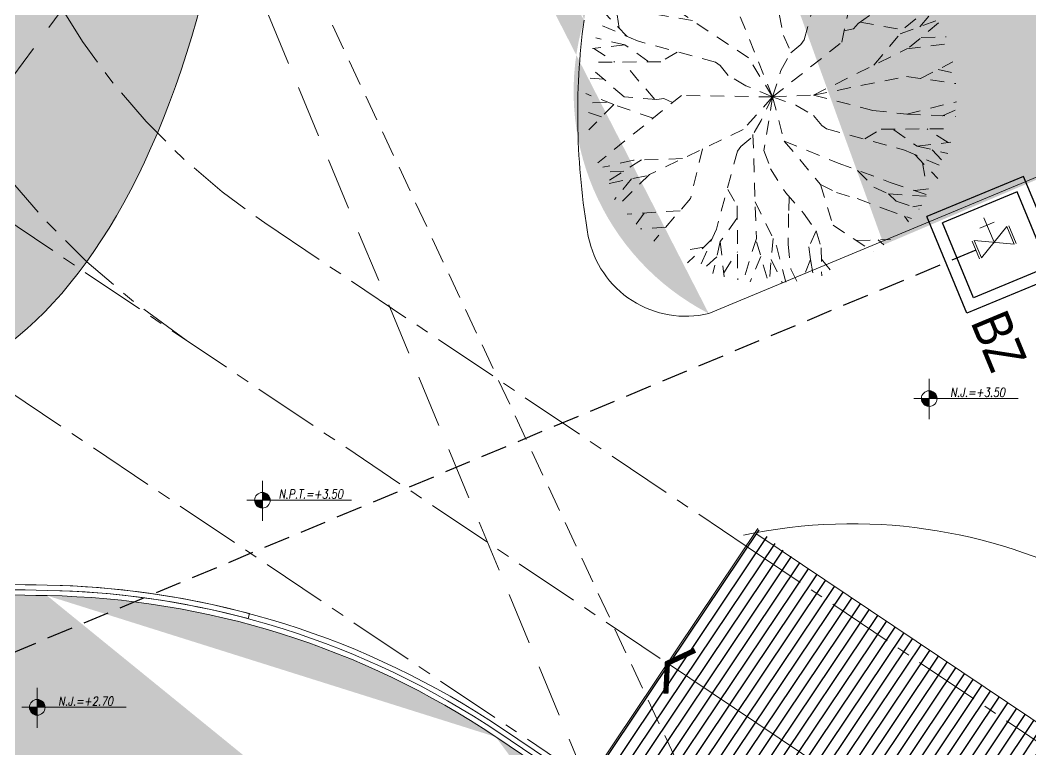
# Model space of a CAD drawing. Header units: inches. Extents: x 0 to 766, y -245 to 236.
# Drawn here: x 236.94 to 246.61, y 108.73 to 115.71 of the extents above; entities that cross this region are included whole.
import ezdxf
from ezdxf.enums import TextEntityAlignment as Align

# ---------------------------------------------------------------- set-up
doc = ezdxf.new("R2010")
doc.units = ezdxf.units.IN
doc.header["$MEASUREMENT"] = 0
for name, pattern in [('CENTER', [2, 1.25, -0.25, 0.25, -0.25]), ('DASHED2', [0.375, 0.25, -0.125]), ('HIDDEN', [0.375, 0.25, -0.125]), ('HIDDEN2', [0.1875, 0.125, -0.0625])]:
    doc.linetypes.add(name, pattern=pattern)
for name, color, linetype, lineweight in [('000 SOS 911 - ACCESORIOS ACI', 3, 'Continuous', 20), ('000 SOS 911 IE-Alarmas Contra Incendio', 100, 'CONTRA_FUEGO', 25), ('000 SOS 911 Membrete', 255, 'Continuous', 18), ('000 SOS 911 TUB. ENTERRADA  ACI', 5, 'DASHED2', 25), ('A-BARANDAS', 251, 'Continuous', 9), ('A-JARDIN', 251, 'Continuous', 9), ('A-MURO BAJO', 251, 'Continuous', 9), ('A-PROYECCIONES', 251, 'HIDDEN', 9), ('A-TEXTO-INDICACIONES', 251, 'Continuous', 9), ('DLP_MURO BAJO', 251, 'Continuous', 9)]:
    doc.layers.add(name, color=color, linetype=linetype, lineweight=lineweight)
doc.styles.add('MtXpl_Arial_Narrow', font='ARIALN.TTF')
doc.styles.add('R80', font='romans.shx', dxfattribs={"width": 0.8, "oblique": 15, "height": 0.1})
doc.styles.add('R80-200', font='romans.shx', dxfattribs={"width": 0.8, "oblique": 10, "height": 0.2})
doc.styles.get("Standard").update_dxf_attribs({"font": 'arial.ttf'})
doc.linetypes.add('CONTRA_FUEGO', pattern='A,0.9,-0.15,["ACI",Standard,S=0.08,R=0,X=-0.08,Y=-0.03],-0.2', length=1.25)
pattern_1 = [(252.5, (224.7641944979498, 71.68061551552734), (0.1469112948203549, -0.1958632256862088), [0, -0.19304, 0, -0.2159, 0, -0.206375]), (222.5, (224.7641944979498, 71.68061551552734), (0.02146303516649123, -0.4225123546636738), [0, -0.10414, 0, -0.17399, 0, -0.06667500000000001]), (182.5, (224.8921542387927, 71.77021389089992), (-0.3235593409169935, -0.227435928835707), [0, -0.0635, 0, -0.2286, 0, -0.29845]), (172.5, (224.8921542387927, 71.77021389089992), (-0.2488009110903542, -0.3102854999200086), [0, -0.03175, 0, -0.14986, 0, -0.17145])]

# ---------------------------------------------------------------- blocks, each defined once
blk = doc.blocks.new('01')
at = {"layer": '000 SOS 911 IE-Alarmas Contra Incendio', "color": 6, "linetype": 'Continuous'}
for p, q in [((763.4152067163672, -217.1090196650386), (762.9739800938313, -217.1090196650386)), ((762.9739800938313, -217.1090196650386), (762.9739800938318, -217.5502462875738)), ((763.4152067163672, -217.1090196650388), (763.4152067163672, -217.5502462875738)), ((763.365206716367, -217.1590196650386), (763.0239800938315, -217.1590196650386)), ((763.0239800938315, -217.1590196650386), (763.0239800938315, -217.500246287574)), ((763.365206716367, -217.1590196650386), (763.365206716367, -217.500246287574)), ((763.365206716367, -217.500246287574), (763.0239800938315, -217.500246287574)), ((763.4152067163672, -217.550246287574), (762.9739800938313, -217.550246287574))]:
    blk.add_line(p, q, dxfattribs=at)
at = {"layer": '000 SOS 911 IE-Alarmas Contra Incendio', "color": 6, "linetype": 'Continuous', "style": 'MtXpl_Arial_Narrow'}
blk.add_text('BZ', height=0.1634420128582015, dxfattribs=at).set_placement((763.4546889962231, -217.5521179622607))
blk = doc.blocks.new('12')
at = {"layer": '000 SOS 911 - ACCESORIOS ACI'}
for p, q in [((1614.761206999643, 3414.379810158705), (1614.760792555772, 3414.632431052367)), ((1614.570802465033, 3414.289166239465), (1614.571297248606, 3414.471372604187)), ((1614.592328600041, 3414.288247713218), (1614.591833816463, 3414.47045407794)), ((1614.591833816463, 3414.47045407794), (1614.930580182823, 3414.289166239465)), ((1614.930085399249, 3414.471372604187), (1614.592328600041, 3414.288247713218)), ((1614.930580182823, 3414.289166239465), (1614.930085399249, 3414.471372604187)), ((1614.950580182823, 3414.289166239465), (1614.950085399249, 3414.471372604187))]:
    blk.add_line(p, q, dxfattribs=at)
blk.add_lwpolyline([(1614.685894721516, 3414.55748239672), (1614.835894721516, 3414.55748239672)], dxfattribs=at)
blk = doc.blocks.new('base general')
at = {"layer": 'A-PROYECCIONES', "color": 251}
blk.add_line((2.45636079198448, 71.1574504263699, 1.244826271779357e-06), (21.76303580476088, 29.87713120225817, 1.408050102675088e-06), dxfattribs=at)
at = {"layer": 'DLP_MURO BAJO', "color": 251}
blk.add_line((18.76419143576641, 41.2257694574073, 1.244826271779357e-06), (24.57738136465196, 43.64587345533073, 2.953026254337112e-06), dxfattribs=at)
blk.add_arc((18.54327698421548, 42.14869132172316, 8.470275875184874e-07), 0.9489924923414362, 191.2495616923738, 283.461277362575, dxfattribs=at)
at = {"layer": 'DLP_MURO BAJO', "color": 251, "extrusion": (-1.377931136781361e-07, 6.242548566092228e-08, 0.9999999999999887)}
blk.add_arc((20.13618608363342, 34.2142857378348, 2.196278901240291e-06), 5, 22.60266140868173, 102.0117338507259, dxfattribs=at)
blk = doc.blocks.new('SIM NIVEL PLANTA')
at = {"linetype": 'Continuous'}
h = blk.add_hatch(dxfattribs=at)
h.set_pattern_fill('_USER', color=256, scale=0.0999963382923852, angle=45, style=0, pattern_type=0)
h.set_pattern_definition([(45, (35396.10580914898, 26516.48920438578), (-0.0707080889003696, 0.0707080889003696), [])])
h.paths.add_polyline_path([(-17.03192196782002, 1e-16), (-15.53208676343602, 1e-16, 0.4092090227661144), (-17.03192196782002, 1.474380134766136)])
h.paths.add_polyline_path([(-18.53175717220401, -1e-16, 0.4192358746569979), (-17.03192196782002, -1.525729753993459), (-17.03192196782002, 0)])
for p, q in [((-17.03192196782002, -3.974827738415029), (-17.03192196782002, 3.71603278895526)), ((0, 0), (-20, 0))]:
    blk.add_line(p, q)
blk.add_circle((-17.03192196782002, -0.0256748096136619), 1.500054944379798, dxfattribs=at)
at = {"style": 'R80'}
blk.add_attdef('N.P.T.+0.00', text='', height=2.029999999999998, dxfattribs=at).set_placement((-7.766043381718013, 2.014999999999999), align=Align.MIDDLE_CENTER)
blk = doc.blocks.new('pl_01')
at = {"layer": 'A-PROYECCIONES', "color": 8, "linetype": 'HIDDEN2', "ltscale": 0.3}
for p, q in [((-0.00933064142401463, 0.4339573252559603), (-0.07629614342999957, 0.5042073202916981)), ((-0.04222507114798191, 0.4684646112120845), (-0.02752374222001208, 0.5091026070779208)), ((-0.00933064142401463, 0.4339573252559603), (0.02254389391805489, 0.5092046996398949)), ((-0.00299265267597093, 0.4541108094897481), (-0.003720706704029908, 0.5097698180641146)), ((0.06034804775998737, 0.4593845606218565), (0.06560942403604031, 0.5053086824761976)), ((0.1041756627600421, 0.3033427826519528), (0.1078314014699799, 0.4978249883099579)), ((-0.1914431472719684, 0.4110081548039943), (-0.1926826953480258, 0.4722286299120242)), ((0.01086306109198176, 0.2486758250340699), (-0.1667542783139879, 0.4819985787239602)), ((0.01089812318400618, 0.4055704368297484), (0.08056959370202321, 0.4813922107800863)), ((0.1454540574241037, 0.4846818599996823), (0.1065310103520005, 0.4286619181261813)), ((0.1527459413220527, 0.3996604118517553), (0.1451653107840229, 0.4880540082599509)), ((0.1527459413220527, 0.3996604118517553), (0.1735934487300028, 0.478512994284074)), ((-0.2059609158359876, 0.3501970811817046), (-0.2261308998779441, 0.4634744505299295)), ((-0.1622395183500203, 0.3623223775857696), (-0.2206993693320101, 0.4597815872518822)), ((-0.1623333610079385, 0.3843826208817518), (-0.1797664393980085, 0.4684646112118571)), ((0.1623859541460888, 0.3650077213380882), (0.2086916340600169, 0.4640457563821201)), ((0.1753548032340291, 0.3927459610622464), (0.2379138252659914, 0.4495383001983555)), ((-0.2028342022199467, 0.3418079600521651), (-0.2842287863219894, 0.4286021063219323)), ((-0.2132600183999784, 0.3911887916819978), (-0.2686416239519644, 0.4389949228859678)), ((-0.04949736152400419, 0.3279666836160686), (-0.00933064142401463, 0.4339573252559603)), ((0.1983359420639204, 0.4136089370397258), (0.2568401362800046, 0.4215659694477836)), ((0.2404073587500193, 0.3446211773159575), (0.2735482543560011, 0.4238377867616236)), ((0.2740587171659854, 0.3652098439858946), (0.2858973294059979, 0.4202067977637398)), ((-0.3036160607219927, 0.2608269023883167), (-0.3094755550380341, 0.4051527854398955)), ((0.00126945397801137, 0.3162353201280439), (0.01089812318400618, 0.4055704368297484)), ((0.001891290491983, 0.3220050967379393), (0.094769740961965, 0.3975546238561947)), ((0.1063680747479907, 0.3376706331955575), (0.1527459413220527, 0.3996604118517553)), ((0.2361101900040126, 0.3229827103618845), (0.3085649718840386, 0.4036059284399016)), ((0.2767182799678949, 0.3027467270878788), (0.3139676277660328, 0.3993551654039038)), ((-0.3475560806639919, 0.3008327493596425), (-0.3505600769578905, 0.3699556012620633)), ((-0.3075811708320089, 0.3584975158437373), (-0.3375118225439451, 0.3819746801518704)), ((-0.1617661801079748, 0.2505444282899134), (-0.1623333610079385, 0.3843826208817518)), ((0.09918550207800081, 0.1538060539862727), (0.1623859541460888, 0.3650077213380882)), ((0.2916970119179041, 0.3415955250236493), (0.3452141391659893, 0.372259386954056)), ((-0.2714558724539984, 0.2315469618536099), (-0.3843991206900341, 0.3343768590241325)), ((-0.08625790250999898, 0.08274653711964675), (-0.2028342022199467, 0.3418079600521651)), ((0.2143397245861252, 0.2133445799161109), (0.2404073587500193, 0.3446211773159575)), ((0.2720508967800583, 0.2951073159838415), (0.3594844106099799, 0.3582830183402166)), ((0.003491771868027627, 0.2967201722162827), (0.00126945397801137, 0.3162353201280439)), ((0.3020753911499696, 0.09841413605386151), (0.3929377713300255, 0.3206139566759703)), ((-0.008186998481960472, 0.2736998463419695), (0.003491771868027627, 0.2967201722162827)), ((0.1040921324819806, 0.3027611644199624), (0.1041756627600421, 0.3033427826519528)), ((0.1288428757200109, 0.2576094398282294), (0.1040921324819806, 0.3027611644199624)), ((0.1082315218139911, 0.06301689170391), (0.2720508967800583, 0.2951073159838415)), ((0.3576281822099645, 0.2342653052219248), (0.4106276279820236, 0.2972161976938423)), ((0.3848291469359992, 0.2316841165079495), (0.4238429429519783, 0.2776938311158119)), ((-0.404823820518061, 0.1987834993558408), (-0.4127808529260051, 0.2572866623336267)), ((-2.273736754432321e-13, -4.547473508864641e-13), (0.01086306109198176, 0.2486758250340699)), ((0.3848291469359992, 0.2316841165079495), (0.4363518598919995, 0.2571990071039636)), ((-0.3839608445399563, 0.1758023605261769), (-0.446351774777952, 0.2445281857981172)), ((-0.1368298140299657, 0.195129823121988), (-0.2714558724539984, 0.2315469618536099)), ((0.3469569313859893, 0.2081687963939203), (0.3848291469359992, 0.2316841165079495)), ((0.3852509232780221, 0.2321811732238075), (0.4490453684339855, 0.2338528100219719)), ((-0.4321712210399937, 0.1641112153199629), (-0.4662391996079691, 0.2033982894056408)), ((-0.3562236360539828, 0.1628335114380661), (-0.4622668708320248, 0.2124144032397908)), ((0.3794223661019487, 0.1313044408259429), (0.4317391323180573, 0.2199940025398064)), ((0.4165541527680148, 0.1942522395836477), (0.4592102813999759, 0.2127299620681242)), ((-0.3908752953300336, 0.1531934986137458), (-0.477064104893941, 0.1759797334618725)), ((0.4124611691459563, 0.1201928513760322), (0.4753378124819392, 0.1726581158638965)), ((-0.3908752953300336, 0.1531934986137458), (-0.4871671435799385, 0.1449353447098929)), ((-0.4758977747159747, 0.1459016147157399), (-0.419877832842019, 0.1069785676438642)), ((-0.3288855166740063, 0.1068146008019539), (-0.3908752953300336, 0.1531934986137458)), ((-0.1450219687019967, 0.09963202813196403), (-0.3562236360539828, 0.1628335114380661)), ((0.06177631239006587, 0.119621545524069), (0.08985382941602893, 0.1412981682840382)), ((0.08985382941602893, 0.1412981682840382), (0.09918550207800081, 0.1538060539862727)), ((0.4299055911540108, 0.1321108689419361), (0.4834691241119913, 0.1476072823677441)), ((-0.2488243233059393, 0.1292904330121019), (-0.2939770791360843, 0.1045386585360575)), ((0.03271190059803075, 0.071955662687742), (0.06177631239006587, 0.119621545524069)), ((0.2967356407859825, 0.096143349977865), (0.3794223661019487, 0.1313044408259429)), ((0.3227063385780298, 0.0509720318636937), (0.4124611691459563, 0.1201928513760322)), ((0.4124611691459563, 0.1201928513760322), (0.4990480365780172, 0.07656014035796943)), ((0.4550347987380405, 0.09873897602369652), (0.4896864580140914, 0.1246364559181075)), ((-0.3847291168499396, 0.05461333324205953), (-0.4992841900800613, 0.0931094477816714)), ((-0.294558697367961, 0.1046232200517352), (-0.4963018497840039, 0.1084150821779986)), ((-0.2939770791360843, 0.1045386585360575), (-0.294558697367961, 0.1046232200517352)), ((-0.1325130517619755, 0.09030138670800625), (-0.1450219687019967, 0.09963202813196403)), ((-0.1108364290020063, 0.06222283844363119), (-0.1325130517619755, 0.09030138670800625)), ((-2.273736754432321e-13, -4.547473508864641e-13), (0.2293019567280226, 0.08570000275176426)), ((0.2293019567280226, 0.08570000275176426), (0.5038618555619792, -0.01638121562996275)), ((0.2587809261960956, 0.07474000528782199), (0.2774164280940568, 0.09260104744794262)), ((0.2774164280940568, 0.09260104744794262), (0.2967356407859825, 0.096143349977865)), ((-0.433970731349973, 0.04354814950170294), (-0.5022129059999543, 0.07481116070994176)), ((-0.2846536563779978, 0.05523929470814437), (-0.4065934249260295, 7.012418404883647e-05)), ((-0.1006529537519896, 0.05639015631595612), (-0.3847291168499396, 0.05461333324205953)), ((-0.06317157740403445, 0.03315945788995123), (-0.1108364290020063, 0.06222283844363119)), ((-2.273736754432321e-13, -4.547473508864641e-13), (-0.08625790250999898, 0.08274653711964675)), ((-2.273736754432321e-13, -4.547473508864641e-13), (0.03271190059803075, 0.071955662687742)), ((-2.273736754432321e-13, -4.547473508864641e-13), (0.1082315218139911, 0.06301689170391)), ((-0.3936586066920427, 0.05396571577807663), (-0.5067647905319745, 0.02473630590566245)), ((-0.1457252730180016, 0.02767327173000922), (-0.1959073765740413, 0.01057843940361636)), ((-2.273736754432321e-13, -4.547473508864641e-13), (-0.1457252730180016, 0.02767327173000922)), ((-2.273736754432321e-13, -4.547473508864641e-13), (-0.06317157740403445, 0.03315945788995123)), ((-0.4429167209999605, 0.01546341380981175), (-0.5069256636599562, -0.01227070096206262)), ((-0.3864945963059654, 0.009163580867834753), (-0.5068483208100361, 0.02260164324616198)), ((-0.4065934249260295, 7.012418404883647e-05), (-0.5064781063679789, -0.02275632894634327)), ((-0.1959073765740413, 0.01057843940361636), (-0.2625861944160306, -0.0288767264762555)), ((0.3958757683919885, 0.02376694218605735), (0.4998297149820132, -0.06286014352804159)), ((-2.273736754432321e-13, -4.547473508864641e-13), (-0.1211869648080324, -0.02853435545989669)), ((-2.273736754432321e-13, -4.547473508864641e-13), (-0.02437434136800221, -0.06272402011200029)), ((-2.273736754432321e-13, -4.547473508864641e-13), (0.07150810539599206, -0.0239267840759112)), ((-2.273736754432321e-13, -4.547473508864641e-13), (0.002329566641947167, -0.111590263979906)), ((-2.273736754432321e-13, -4.547473508864641e-13), (0.1443908510460119, -0.1925424469802692)), ((0.07150810539599206, -0.0239267840759112), (0.119173988231978, -0.05299119586834422)), ((0.2912154237720301, -0.01241198056823123), (0.166597530137949, -0.03440313091800817)), ((0.4986695722320178, -0.07104198581987475), (0.2912154237720301, -0.01241198056823123)), ((0.4837124962800203, -0.008890302798135963), (0.5018705349839934, -0.04520638020585466)), ((-0.4711107679199813, -0.03752984453399222), (-0.5039732292659664, -0.05289322825797171)), ((-0.4029366549779638, -0.03154866413410673), (-0.4711107679199813, -0.03752984453399222)), ((-0.3197322481859146, -0.03526421464835039), (-0.4029366549779638, -0.03154866413410673)), ((-0.2731048220159664, -0.0376360620482501), (-0.3197322481859146, -0.03526421464835039)), ((-0.2625861944160306, -0.0288767264762555), (-0.3193032531780204, -0.07610742687597849)), ((-0.1211869648080324, -0.02853435545989669), (-0.2417159997719978, -0.1241476491061348)), ((-0.1211869648080324, -0.02853435545989669), (-0.185162907851975, -0.1738976639401244)), ((0.166597530137949, -0.03440313091800817), (0.119173988231978, -0.05299119586834422)), ((0.119173988231978, -0.05299119586834422), (0.1408506109920609, -0.08106974413226453)), ((-0.4457103447419968, -0.09188227456183995), (-0.5021304069599637, -0.06730581054603135)), ((-0.3193032531780204, -0.07610742687597849), (-0.3684314314979815, -0.1091926356300519)), ((-0.02437434136800221, -0.06272402011200029), (-0.05343875315998048, -0.1103899029480999)), ((0.1408506109920609, -0.08106974413226453), (0.1533595279320252, -0.09040038555622232)), ((-0.4457103447419968, -0.09188227456183995), (-0.4966823766060315, -0.09850488499796484)), ((-0.4110669353700018, -0.08778413474988156), (-0.4457103447419968, -0.09188227456183995)), ((-0.3684314314979815, -0.1091926356300519), (-0.4145318950500041, -0.121334431842115)), ((-0.3684314314979815, -0.1091926356300519), (-0.4110669353700018, -0.08778413474988156)), ((0.1533595279320252, -0.09040038555622232), (0.3645601640459972, -0.1536008376240261)), ((0.2571618825359678, -0.1200587904359054), (0.3023136071280419, -0.09530701596008839)), ((0.3023136071280419, -0.09530701596008839), (0.3028952253600323, -0.09539157747599347)), ((0.3028952253600323, -0.09539157747599347), (0.4936701304080202, -0.09897719200239408)), ((0.337223075903978, -0.09758295822598484), (0.3992128545600053, -0.1439618560382314)), ((0.4842353339460033, -0.1366699721397708), (0.4282143608339766, -0.09774692506789506)), ((-0.4145318950500041, -0.121334431842115), (-0.491456062422003, -0.1211209655759831)), ((-0.445843374443939, -0.1215582104880468), (-0.4828596624540751, -0.1509288999659475)), ((-0.2417159997719978, -0.1241476491061348), (-0.3543509078460261, -0.155573595918213)), ((-0.2417159997719978, -0.1241476491061348), (-0.2653406311139292, -0.1670564310479676)), ((-0.08151627018605723, -0.1320654944702255), (-0.0908479428480291, -0.1445744114100762)), ((-0.05343875315998048, -0.1103899029480999), (-0.08151627018605723, -0.1320654944702255)), ((0.002329566641947167, -0.111590263979906), (-0.04420814182196864, -0.2724747355978252)), ((0.002329566641947167, -0.111590263979906), (0.1214158996440347, -0.3695059814938304)), ((0.002329566641947167, -0.111590263979906), (0.04610252602799392, -0.3666989516580088)), ((0.3992128545600053, -0.1439618560382314), (0.4843054581299953, -0.1366637847122547)), ((-0.3543509078460261, -0.155573595918213), (-0.4300520269499657, -0.2644166418660916)), ((-0.0908479428480291, -0.1445744114100762), (-0.1540483949160034, -0.3557760787621191)), ((0.3645601640459972, -0.1536008376240261), (0.4617141272639174, -0.19902584028614)), ((0.3992128545600053, -0.1439618560382314), (0.475494560658035, -0.1641287463660319)), ((0.4405087802700223, -0.1548795727439938), (0.4673003435100327, -0.1857754632237629)), ((-0.2653406311139292, -0.1670564310479676), (-0.2831975483219935, -0.2234692746001201)), ((-0.185162907851975, -0.1738976639401244), (-0.241538626836018, -0.3146193701820721)), ((-0.185162907851975, -0.1738976639401244), (-0.185162907851975, -0.1738976639401244)), ((0.1443908510460119, -0.1925424469802692), (0.4291651622700101, -0.2611527735964501)), ((0.392298403769928, -0.1665707179504352), (0.4479584435820243, -0.227881942002341)), ((0.413161379747919, -0.1895518567803265), (0.4211184121560905, -0.2480550197581124)), ((-0.3977835586919696, -0.2180212442460743), (-0.3968337884939501, -0.3112998150600106)), ((0.1749660265080024, -0.1999085800141529), (0.1804532439060154, -0.2251316302563282)), ((0.2412705049559918, -0.215883487872361), (0.2770823069820949, -0.3234230489877064)), ((-0.2831975483219935, -0.2234692746001201), (-0.3130797318480063, -0.2959611810483693)), ((-0.2061836632439622, -0.2263691158561869), (-0.2530173370139437, -0.2694068025482466)), ((0.1976656373640253, -0.2437227889201949), (0.1733861698920123, -0.3609590809503516)), ((0.1804532439060154, -0.2251316302563282), (0.19450386165596, -0.2388563767976848)), ((0.19450386165596, -0.2388563767976848), (0.243469104372025, -0.3141955313642484)), ((-0.2530173370139437, -0.2694068025482466), (-0.2725634220659572, -0.3087475010099752)), ((-0.1205053164899823, -0.2483777972518055), (-0.09575457325195202, -0.2935295218442207)), ((-0.04420814182196864, -0.2724747355978252), (-0.05619628357197826, -0.3649747217223194)), ((-0.3971782219859961, -0.277445302758224), (-0.4109421555720019, -0.2927499059160255)), ((-0.3130797318480063, -0.2959611810483693), (-0.3412933722899538, -0.3704908137840448)), ((-0.09583913476797079, -0.2941111400757563), (-0.09955881023404345, -0.4920820238878605)), ((-0.09575457325195202, -0.2935295218442207), (-0.09583913476797079, -0.2941111400757563)), ((0.07946410656597891, -0.278646695028101), (0.1801180915559826, -0.366859824786161)), ((-0.2929644034200578, -0.3293567924404215), (-0.3164291928719649, -0.3916301615463453)), ((-0.2725634220659572, -0.3087475010099752), (-0.2929644034200578, -0.3293567924404215)), ((-0.2725634220659572, -0.3087475010099752), (-0.2819641876740206, -0.416765556557948)), ((-0.241538626836018, -0.3146193701820721), (-0.2792004698339383, -0.4185939415322082)), ((-0.09803051551796216, -0.3284389906200431), (-0.1444094133300382, -0.3904287692760136)), ((0.243469104372025, -0.3141955313642484), (0.2373518005559845, -0.4169831477761363)), ((0.2770823069820949, -0.3234230489877064), (0.3732782500979397, -0.3355710326279677)), ((0.2770823069820949, -0.3234230489877064), (0.2999520721081126, -0.4020559777259223)), ((0.3243810690900091, -0.3293959794841612), (0.3386688715800119, -0.3702278480936911)), ((-0.334111830857978, -0.351521190774065), (-0.3504373596359756, -0.3619851627599928)), ((-0.1540483949160034, -0.3557760787621191), (-0.2027362346099721, -0.4599084295259672)), ((0.1635275346120011, -0.3523193689859454), (0.2005386664320667, -0.4658597040240693)), ((0.2849001222598986, -0.3430506018419237), (0.3206851120979763, -0.385813979226441)), ((-0.3099127999500411, -0.3743373315239751), (-0.306112687920006, -0.3996263809979155)), ((-0.2655994718519423, -0.3810445034757777), (-0.2607990589619931, -0.4301293697997153)), ((-0.1670172440040005, -0.3835143184860499), (-0.2345128023420102, -0.4447873867322869)), ((-0.05619628357197826, -0.3649747217223194), (-0.06592704534000404, -0.497562022620059)), ((-0.05619628357197826, -0.3649747217223194), (-0.02599338502795945, -0.5010929815321106)), ((0.04610252602799392, -0.3666989516580088), (0.02335754070003304, -0.501078544200027)), ((0.1214158996440347, -0.3695059814938304), (0.1335453210000423, -0.4878745728483409)), ((0.1256986310580146, -0.3773691712437994), (0.1979739775259759, -0.4668940357380507)), ((0.1801180915559826, -0.366859824786161), (0.2321522985600382, -0.435169029906092)), ((-0.1899983828340055, -0.4043772944644388), (-0.248502577049976, -0.4123343268722692)), ((-0.1444094133300382, -0.3904287692760136), (-0.1665026562420167, -0.473998234319879)), ((-0.1444094133300382, -0.3904287692760136), (-0.1364400060660387, -0.4833412506002333)), ((0.03960572662805362, -0.4050836924939176), (0.08300331538202954, -0.4945858697524272)), ((0.1518528892140125, -0.4097655130142357), (0.151629110567967, -0.4779612819540944)), ((0.1811225173679532, -0.4062974596199638), (0.2316387420358978, -0.4520194588260438)), ((0.2391275923919807, -0.3871494324359901), (0.2641990506479033, -0.4262952269161815)), ((-0.1553260987980138, -0.431723663747789), (-0.1927012576319953, -0.4641334116120106)), ((-0.1371175294319187, -0.4754502174243953), (-0.09819345112197198, -0.4194302755504395)), ((-0.06345516785398786, -0.463107329802142), (-0.06337163757609687, -0.4625257115701515)), ((-0.06337163757609687, -0.4625257115701515), (-0.04791750490801405, -0.4995492182458747)), ((0.06318704597390479, -0.4537158453358643), (0.05148249467401911, -0.4989098506862319))]:
    blk.add_line(p, q, dxfattribs=at)

msp = doc.modelspace()

# ---------------------------------------------------------------- hatches: boundary and pattern name
h = msp.add_hatch()
h.set_pattern_fill('_USER', color=251, scale=0.1, angle=-123.8654315214217, pattern_type=0)
h.set_pattern_definition([(236.1345684785783, (247.3873874762451, 108.5132740345644), (0.08303486404664087, -0.05572442330572715), [])])
edge = h.paths.add_edge_path()
edge.add_line((242.2972198833543, 108.3163373368653), (245.7168911353749, 106.0220057294565))
edge.add_line((245.7168911353749, 106.0220057294565), (247.3875389058032, 108.5134996539774))
edge.add_line((247.3875389058032, 108.5134996539774), (244.579974391085, 110.3973269584449))
edge.add_arc((247.5124945035152, 114.7670531199174), 5.262526098373754, 228.09647621241, 236.1344662995961, ccw=False)
edge.add_line((243.9977673580818, 110.8503103368776), (242.2972198833543, 108.3163373368653))
at = {"layer": 'A-JARDIN'}
h = msp.add_hatch(dxfattribs=at)
h.set_pattern_fill('AR-SAND', color=251, scale=0.005, angle=215)
h.set_pattern_definition(pattern_1)
edge = h.paths.add_edge_path()
edge.add_arc((225.6879002641892, 123.3335698759975), 1.002146658241305, 257.4460299640672, 366.6326294050357)
edge.add_spline(control_points=[(231.2466494466591, 136.2993001053902), (230.9591041243641, 136.2250012774812), (230.6797355579276, 136.1215556246089), (229.9129465459212, 135.7455524849566), (229.4670531478425, 135.4095382532897), (228.6980060788867, 134.6328291409509), (228.3721456226142, 134.1920316238748), (227.8113876408554, 133.2359534204798), (227.5760997863492, 132.7197153634252), (226.9675558980909, 131.0385636380734), (226.7113627121091, 129.7640265879082), (226.4641705319757, 127.0286333692121), (226.4758844817645, 125.568590777074), (226.6351630469965, 123.8771913471492), (226.6579394221719, 123.663304786277), (226.6833397042303, 123.4493206702965)], knot_values=[3.178988399227746, 3.178988399227746, 3.178988399227746, 3.178988399227746, 3.27264474534757, 3.27264474534757, 3.451258533299967, 3.451258533299967, 3.629872321252364, 3.629872321252364, 3.808486109204761, 3.808486109204761, 4.176816059395009, 4.176816059395009, 4.545146009585258, 4.545146009585258, 4.598367518391226, 4.598367518391226, 4.598367518391226, 4.598367518391226], degree=3, periodic=0)
edge.add_line((227.515378732782, 144.155646893275), (222.7705222890602, 122.9596663295152))
edge.add_line((222.7705222890602, 122.9596663295152), (225.4700745225657, 122.3553828420909))
edge.add_line((237.0326780342677, 136.0598947313475), (237.248083948298, 137.0308641279908))
edge.add_arc((237.0517782714981, 147.9595150212618), 10.93041381951005, 241.9587497731338, 271.0290636464855, ccw=False)
edge.add_line((231.9133128974011, 138.3122293996485), (232.1964717185131, 138.1244385084929))
edge.add_line((232.1964717185131, 138.1244385084929), (232.3979781340406, 137.861538208169))
edge.add_line((232.3979781340406, 137.861538208169), (232.5063023821515, 137.5519653065922))
edge.add_line((232.5063023821515, 137.5519653065922), (232.5099147009844, 137.2241566135409))
edge.add_line((232.5099147009844, 137.2241566135409), (232.3972853287653, 136.9065489387932))
edge.add_line((232.3972853287653, 136.9065489387932), (232.1568845034583, 136.627579088402))
edge.add_line((232.1568845034583, 136.627579088402), (231.7771824634058, 136.4156838749396))
edge.add_line((231.7771824634058, 136.4156838749396), (231.6699464528303, 136.4118425688567))
edge.add_line((231.6699464528303, 136.4118425688567), (231.3560908607562, 136.325824191873))
edge.add_line((231.3560908607562, 136.325824191873), (230.9961608123506, 136.2265572138922))
edge.add_spline(control_points=[(242.335392128962, 115.711400345047), (242.4972075047501, 116.4642880811217), (242.6101641862135, 117.244457290587), (242.8343337629287, 119.8062117957371), (242.7804862959258, 121.6727872975962), (242.3015829674498, 125.4022095129686), (241.8761861856567, 127.2613408612879), (240.8451584959059, 130.2857026449265), (240.3143472674076, 131.5070206197771), (239.2291498015059, 133.4438550342666), (238.7178828295384, 134.2092209505709), (237.783157242515, 135.3329146244424), (237.4002201774222, 135.7349236841174), (236.982852323674, 136.1042910861643)], knot_values=[0.8406520218730379, 0.8406520218730379, 0.8406520218730379, 0.8406520218730379, 1.040299333781935, 1.040299333781935, 1.478077922924497, 1.478077922924497, 1.915856512067059, 1.915856512067059, 2.242318769656856, 2.242318769656856, 2.484008472098275, 2.484008472098275, 2.63345040619262, 2.63345040619262, 2.63345040619262, 2.63345040619262], degree=3, periodic=0)
edge.add_arc((244.6264686568413, 115.0296093077259), 2.390370405447812, 163.4277606520959, 242.6530385894294)
edge.add_arc((236.9995836453984, 146.8800651161792), 9.867755442743283, 196.0271605298693, 288.2615441978883)
edge.add_line((240.09169562792, 137.5092892163294), (249.3412522330711, 115.3263536431687))
edge.add_line((249.3412522330711, 115.3263536431687), (245.2035464950552, 113.5643105693953))
h = msp.add_hatch(dxfattribs=at)
h.set_pattern_fill('AR-SAND', color=251, scale=0.005, angle=215, style=0)
h.set_pattern_definition(pattern_1)
edge = h.paths.add_edge_path()
edge.add_ellipse((233.8345979103999, 123.2629980017292), major_axis=(1.903492890928215, -11.14023951440234), ratio=0.4471166860788995, start_angle=263.4673947837129, end_angle=411.4738928118009)
edge.add_line((238.9169765186304, 116.9898873106935), (238.8184370591719, 117.0070828991802))
edge.add_spline(control_points=[(238.8184370591719, 117.0070828991803), (238.8375174856576, 117.1163257398503), (238.8555257988576, 117.2269198010536), (238.9283077183884, 117.7082538111927), (238.972280495562, 118.0916877725022), (239.0041717854276, 118.4862749987142)], knot_values=[7.181571644486558, 7.181571644486558, 7.181571644486558, 7.181571644486558, 7.217271496708098, 7.217271496708098, 7.335160309718765, 7.335160309718765, 7.335160309718765, 7.335160309718765], degree=3, periodic=0)
edge.add_line((239.0041717854276, 118.4862749987142), (239.1039737214687, 118.4781856827839))
edge.add_ellipse((233.8345979103999, 123.2629980017292), major_axis=(1.903492890928215, -11.14023951440234), ratio=0.4471166860788995, start_angle=60.27411383579531, end_angle=95.49161994442852)
edge.add_line((238.6105585962205, 125.176297900188), (238.512549429108, 125.1551832734468))
edge.add_spline(control_points=[(238.512549429108, 125.1551832734468), (238.4147870280087, 125.6083667120757), (238.3048639313149, 126.0566481799679), (238.1836936320417, 126.4966032338189)], knot_values=[1.666650803193895, 1.666650803193895, 1.666650803193895, 1.666650803193895, 1.790676155569916, 1.790676155569916, 1.790676155569916, 1.790676155569916], degree=3, periodic=0)
edge.add_line((238.1836936320417, 126.4966032338189), (238.280522970955, 126.5232789006929))
edge.add_ellipse((233.8345979103999, 123.2629980017292), major_axis=(1.903492890928215, -11.14023951440234), ratio=0.4471166860788995, start_angle=102.5974605021038, end_angle=114.3993145761366)
edge.add_line((237.5844053696144, 128.6400309103401), (236.8908591467427, 128.5043747668015))
edge.add_line((236.8908591467427, 128.5043747668015), (236.3469653042796, 128.2906022584858))
edge.add_line((236.3469653042796, 128.2906022584858), (235.9024269895984, 128.0198306926387))
edge.add_line((235.9024269895984, 128.0198306926387), (235.5339814130805, 127.7171883183392))
edge.add_line((235.5339814130805, 127.7171883183392), (235.2193122365519, 127.4077576166813))
edge.add_line((235.2193122365519, 127.4077576166813), (234.9358016220023, 127.1169436869897))
edge.add_line((234.9358016220023, 127.1169436869897), (234.658704607286, 126.8707044690149))
edge.add_line((234.658704607286, 126.8707044690149), (234.376187338646, 126.7081574970084))
edge.add_arc((234.3263172763094, 126.7948349270726), 0.09999999999999999, 281.2002263848765, 299.91407110358455, ccw=False)
edge.add_line((234.3457410990224, 126.6967394882836), (234.047897540932, 126.6377636527097))
edge.add_arc((234.028473718219, 126.7358590914987), 0.1, 265.89476171988656, 281.20022638486046, ccw=False)
edge.add_line((234.0213148546898, 126.6361156672895), (233.6920560804537, 126.6597474871236))
edge.add_line((233.6920560804537, 126.6597474871236), (233.3411716297518, 126.7422984314862))
edge.add_line((233.3411716297518, 126.7422984314862), (232.9848071648919, 126.8550059138195))
edge.add_line((232.9848071648919, 126.8550059138195), (232.6268360796622, 126.972135903393))
edge.add_line((232.6268360796622, 126.972135903393), (232.272671200912, 127.068801643406))
edge.add_line((232.272671200912, 127.068801643406), (231.928838839953, 127.1211705990927))
edge.add_line((231.928838839953, 127.1211705990927), (231.5999211063847, 127.1073999433639))
edge.add_line((231.5999211063847, 127.1073999433639), (231.2798267564742, 127.0136947781639))
edge.add_line((231.2798267564742, 127.0136947781639), (230.9548511102569, 126.8585844590189))
edge.add_line((230.9548511102569, 126.8585844590189), (230.6169323033941, 126.6731604137633))
edge.add_line((230.6169323033941, 126.6731604137633), (230.2581437883861, 126.4917571371017))
edge.add_line((230.2581437883861, 126.4917571371017), (229.8691278435158, 126.3505625551587))
edge.add_line((229.8691278435158, 126.3505625551587), (229.4544992629893, 126.28989448652))
edge.add_arc((229.4400215141926, 126.3888409103552), 0.1, 263.38602868295936, 278.3243942257647, ccw=False)
edge.add_line((229.428503576539, 126.289506439439), (228.9843190451041, 126.3410101087348))
edge.add_arc((228.9958369827577, 126.440344579651), 0.1, 248.26412874775622, 263.38602868294316, ccw=False)
edge.add_line((228.9588041439421, 126.3474544894947), (228.5024560459735, 126.5293884883467))
edge.add_ellipse((233.8345979103999, 123.2629980017292), major_axis=(1.903492890928215, -11.14023951440234), ratio=0.4471166860788995, start_angle=248.6322747429685, end_angle=255.756195188041)
edge.add_line((228.5383872748539, 125.1791181185704), (228.6382450769254, 125.1847162759723))
edge.add_spline(control_points=[(228.6382450769254, 125.1847162759723), (228.6433885250246, 125.0931562642427), (228.6490877446142, 125.001391538498), (228.6826792307786, 124.5076804478513), (228.7206329516141, 124.1025955538126), (228.7688427616324, 123.6966473991843)], knot_values=[4.463788780144643, 4.463788780144643, 4.463788780144643, 4.463788780144643, 4.488851652172236, 4.488851652172236, 4.598372441142901, 4.598372441142901, 4.598372441142901, 4.598372441142901], degree=3, periodic=0)
edge.add_line((228.7688427616324, 123.6966473991843), (228.6693933858521, 123.6848499365958))
h.paths.add_polyline_path([(230.4026766664762, 124.6498487862619, -1), (233.1026766664762, 124.6498487862619, -1)], flags=16)
edge = h.paths.add_edge_path(flags=0)
edge.add_arc((231.7526766664762, 124.6498487862619), 0.9, 0, 360)
h = msp.add_hatch(dxfattribs=at)
h.set_pattern_fill('AR-SAND', color=251, scale=0.005, angle=215, style=0)
h.set_pattern_definition(pattern_1)
edge = h.paths.add_edge_path()
edge.add_arc((219.6963608711324, 79.3034455348598), 2.7857783161922, 116.4294689351565, 171.8357901755376)
edge.add_line((216.8878590081533, 78.98857011281422), (216.9388160718611, 79.6990556848096))
edge.add_line((216.8878590081824, 78.98857011374554), (221.0001627046097, 78.09091278080365))
edge.add_line((234.407414844982, 108.3959429562884), (228.4929484198458, 95.02679254495075))
edge.add_line((228.4929484198458, 95.02679254495075), (221.0001735148492, 78.09091042083224))
edge.add_arc((213.9090694641875, 90.61149299711457), 9.917467425771902, 297.3375804315323, 330.9917128100339)
edge.add_arc((226.5469235219882, 102.7724028174626), 4.229226115691628, 251.8725659171058, 278.5869914388251)
edge.add_arc((227.3761320488068, 93.672252697018), 2.670843307755028, 75.85171758773151, 173.19231756884, ccw=False)
edge.add_line((228.0289722179243, 96.26207965806594), (228.8737878502527, 95.88761188377163))
edge.add_line((228.8737878502527, 95.88761188377163), (230.1595399276941, 98.79377291266343))
edge.add_line((230.1595399276941, 98.79377291266343), (229.6568091257598, 99.01402314667126))
edge.add_line((229.6568091257598, 99.01402314667126), (227.1783928922616, 98.59058503162584))
edge.add_arc((202.4146470572398, 96.84064347304871), 22.99100468511089, 331.3136155140102, 332.2974948543321)
edge.add_line((222.7702687594231, 86.15256780207625), (222.3275821089576, 86.38500818059316))
edge.add_arc((210.508226476197, 94.28975247879049), 14.21907697403569, 326.2255308005629, 358.7874096119161)
edge.add_spline(control_points=[(225.2310779922357, 98.75308644872626), (225.4733695756242, 98.80647158164999), (225.7085085275705, 98.8790808227705), (226.5714554933313, 99.21248632863632), (227.1482812181878, 99.5744661466079), (228.2111456425866, 100.4497752711969), (228.6976044385176, 100.9657592448266), (229.5787748450477, 102.1108435486304), (229.9728212790453, 102.7402913561883), (230.8536143288313, 104.4681570651802), (231.2518719515012, 105.6186669888767), (231.5999334682076, 107.5092360676127), (231.6578600540763, 108.2545815297263), (231.6167146657192, 108.9781774832728)], knot_values=[0.3740482645886585, 0.3740482645886585, 0.3740482645886585, 0.3740482645886585, 0.4906448235938291, 0.4906448235938291, 0.8165459120580114, 0.8165459120580114, 1.142447000522194, 1.142447000522194, 1.468348088986376, 1.468348088986376, 1.991137109891608, 1.991137109891608, 2.334582371093413, 2.334582371093413, 2.334582371093413, 2.334582371093413], degree=3, periodic=0)
edge.add_arc((232.1159082857723, 109.0065628216462), 0.4999999979071644, 136.5657653362087, 183.2544699340975)
edge.add_spline(control_points=[(231.7528262861254, 109.3503235812159), (232.3298525965022, 109.8473481033789), (232.7769118608214, 110.0770671023848), (233.4744657043141, 110.2523933938565), (234.0485849328636, 110.2647862118529), (234.863837866835, 110.2506729607331), (235.9059968797612, 110.2322425135272), (237.1982137994148, 110.2087834385084)], knot_values=[6.015160029701731, 6.015160029701731, 6.015160029701731, 6.015160029701731, 6.054882591792072, 6.054882591792072, 6.235584469491094, 6.235584469491094, 6.279718761648507, 6.279718761648507, 6.279718761648507, 6.279718761648507], degree=3, periodic=0)
edge.add_line((245.4273668746994, 103.5207429296198), (234.407414844982, 108.3959429562884))
edge.add_line((248.3742852063099, 102.363942817864), (248.281965970202, 102.3255089969235))
edge.add_arc((242.663362787391, 99.67410733186176), 6.212779773610728, -63.39457999249862, 25.262481377147594, ccw=False)
edge.add_arc((249.5813234682666, 85.84517616041472), 9.249999984826383, 116.5573009251809, 156.134074475226)
edge.add_line((241.1222471739695, 89.58770578176251), (238.081067059213, 82.71391604383012))
edge.add_line((238.081067059213, 82.71391604383012), (237.7381078613637, 82.86564833026847))
edge.add_line((237.7381078613637, 82.86564833026847), (242.3909303276689, 93.38236104146114))
edge.add_line((242.3909303276689, 93.38236104146114), (242.8252795721294, 93.19019589674195))
edge.add_line((242.8252795721294, 93.19019589674195), (246.5277409901557, 101.5571087394702))
edge.add_line((246.5277409901557, 101.5571087394702), (244.8811718978925, 102.2861697031977))
edge.add_line((244.8811718978925, 102.2861697031977), (245.4274181179592, 103.5207202593656))
edge.add_arc((237.0518949160125, 102.2501378665539), 7.959990487141622, 56.10332446192847, 88.94674162212493)
edge.add_line((241.4911573199736, 108.857285349709), (245.8482007610967, 105.9307960300567))
edge.add_arc((241.7747690912458, 100.3680202477472), 6.894731322364667, 16.827137296234184, 53.78594943242729, ccw=False)

# ---------------------------------------------------------------- linework, layer by layer
at = {"layer": '000 SOS 911 TUB. ENTERRADA  ACI'}
for points, elevation in [([(246.0847510040795, 113.5121490450323), (232.3595045690868, 107.7750823840477)], -8.393018081118117e-08), ([(246.0847510040801, 113.5121490450718), (232.3595045692083, 107.7750823837571)], -8.3930180805325e-08), ([(246.2643303660039, 113.5872120885197), (246.2561137961977, 113.5837776140487)], -8.393018081118117e-08), ([(246.2643303660041, 113.5872120883458), (246.2561137961927, 113.5837776137658)], -8.3930180805325e-08)]:
    msp.add_lwpolyline(points, dxfattribs=dict(at, elevation=elevation))
at = {"layer": 'A-BARANDAS', "color": 251}
for p, q in [((239.1216433830216, 109.9880683320435, -2.710756627989497e-06), (239.1345634437405, 110.0363702160167, -2.710756627989497e-06)), ((241.5190196057031, 108.8988027321967, -2.710756627989497e-06), (242.3250821691711, 108.3578547193529, -2.710756627989497e-06)), ((241.5468818914326, 108.9403201146843, -2.710756627989497e-06), (242.3529444549006, 108.3993721018406, -2.710756627989497e-06))]:
    msp.add_line(p, q, dxfattribs=at)
for centre, radius, start, end in [((191.3830792603205, -2377.864798195581, -2.705345061893509e-05), 2488.545363503491, 88.94508054947185, 89.02289589464014), ((191.3830792603205, -2377.864798195581, -2.705345061893509e-05), 2488.595363503492, 88.94508054947185, 89.02289589464014), ((237.051649768395, 102.2493591719168, -2.710756627989497e-06), 8.010773559879421, 56.10498553371078, 88.94508054947185), ((237.051649768395, 102.2493591719168, -2.710756627989497e-06), 8.010773559879421, 75.02478302187077, 88.94508054947185), ((237.051649768395, 102.2493591719168, -2.710756627989497e-06), 8.060773559879422, 56.10498553371078, 88.94508054947185), ((237.051649768395, 102.2493591719168, -2.710756627989497e-06), 8.060773559879422, 75.02478302187077, 88.94508054947185)]:
    msp.add_arc(centre, radius, start, end, dxfattribs=at)
at = {"layer": 'A-MURO BAJO', "color": 251}
for p, q in [((242.2972198833543, 108.3163373368653, -1.555527267269873e-06), (243.9977673580818, 110.8503103368776, -1.555527267269873e-06)), ((243.9876067470707, 110.7948644627677, -2.710756628433586e-06), (247.3873874762451, 108.5132740345644, -2.710756628433586e-06)), ((241.4911573199736, 108.857285349709, -2.710756627989497e-06), (242.2972198834416, 108.3163373368653, -2.710756627989497e-06))]:
    msp.add_line(p, q, dxfattribs=at)
for centre, radius, start, end in [((249.0388562680985, 114.81136345685, 1.600623562837279e-06), 6.763615738678792, 172.3529461623608, 189.9372115841888), ((191.3830792603205, -2377.864798195581, -2.705345061893509e-05), 2488.495363503491, 88.94508054947185, 89.02289589464014), ((237.051649768395, 102.2493591719168, -2.710756627989497e-06), 7.960773559879422, 56.10498553371078, 88.94508054947185)]:
    msp.add_arc(centre, radius, start, end, dxfattribs=at)
msp.add_ellipse((233.8345979103999, 123.2629980017292, -2.710756627989497e-06), major_axis=(1.903492890928214, -11.14023951440234), ratio=0.4471166860788995, start_param=4.598373510627523, end_param=7.181574215564153, dxfattribs=at)
at = {"layer": 'A-PROYECCIONES', "color": 251, "ltscale": 2}
for p, q in [((258.3957734985981, 144.4438103736239, -3.519545255171863e-06), (211.1785508090345, 80.23483078189662, -3.823278314866117e-06)), ((227.5151612772554, 144.1556795212301, -2.710756627989497e-06), (252.2000814410515, 84.75862822596451, -2.710756627989497e-06))]:
    msp.add_line(p, q, dxfattribs=at)
at = {"layer": 'A-PROYECCIONES', "color": 251, "linetype": 'CENTER', "ltscale": 0.5}
for p, q in [((233.4127490990161, 116.0851716325479, -2.710756627989497e-06), (243.1330884503789, 109.561858800319, -1.555527267269873e-06)), ((232.6604673835629, 114.9642023109691, -2.710756627989497e-06), (242.3808067349257, 108.4408894787403, -1.555527267269873e-06)), ((239.2819563353789, 113.7721758783655, -2.710756627989497e-06), (243.885370165832, 110.6828281218978, -1.555527267269873e-06))]:
    msp.add_line(p, q, dxfattribs=at)
at = {"layer": 'A-PROYECCIONES', "color": 251, "linetype": 'CENTER', "ltscale": 0.5, "elevation": -1.555527267269873e-06}
msp.add_lwpolyline([(243.8853701699938, 110.6828281302797), (247.3036440446106, 108.3888269635709, -0.1473592484146012), (250.652146203118, 104.307793592182, -6.644045929317639e-06), (251.0631658790464, 103.3205115032243, -7.578620973326177e-06)], format="xyb", dxfattribs=at)
at = {"layer": 'A-PROYECCIONES', "color": 251, "linetype": 'Continuous', "const_width": 0.04999999999999999, "elevation": -1.555527269149337e-06}
msp.add_lwpolyline([(243.1181418879953, 109.2706950596394), (243.1330884539586, 109.5618588021817), (243.3970308744413, 109.6856898461329)], dxfattribs=at)
at = {"layer": 'A-PROYECCIONES', "color": 251, "linetype": 'Continuous', "elevation": -1.555527267269873e-06}
msp.add_lwpolyline([(243.1330884549482, 109.5618588077696), (246.5513623295649, 107.2678576410609, -0.1473592484211277), (249.4058443741762, 103.788918124591, -7.578620968385902e-06), (249.7590737547964, 102.9404501273157, -598883.7145907787)], format="xyb", dxfattribs=at)
at = {"layer": 'A-PROYECCIONES', "color": 251, "linetype": 'CENTER', "ltscale": 0.5}
for radius in [7.8, 6.449999999999999]:
    msp.add_arc((242.8761911960848, 119.1279181950586, -2.710756627989497e-06), radius, 166.3275213637248, 236.1344662327044, dxfattribs=at)

# ---------------------------------------------------------------- block references
at = {"color": 251}
msp.add_blockref('base general', (224.76419426899, 71.68061482448599, -1.402094120316641e-06), dxfattribs=at)
at = {"color": 251, "xscale": 3.504989175337804, "yscale": 3.504989175337804, "zscale": 3.504989175337804, "rotation": 91.49999999999987}
msp.add_blockref('pl_01', (244.1401089474332, 114.9773050249415, -2.710756627989497e-06), dxfattribs=at)
at = {"layer": '000 SOS 911 Membrete', "color": 4, "linetype": 'Continuous', "xscale": 2.269662975122643, "yscale": 2.269662975122643, "zscale": 2.269662975122643, "rotation": 292.5298527046595}
for p in [(38.17312474026937, 1902.5585208249, -8.393018081118117e-08), (38.17312474026744, 1902.558520824476, -8.3930180805325e-08)]:
    msp.add_blockref('01', p, dxfattribs=at)
at = {"layer": '000 SOS 911 TUB. ENTERRADA  ACI', "rotation": 22.60554022870074}
for p in [(67.99023662124614, -3659.165057953457, -8.393018081118117e-08), (67.9902366212516, -3659.165057953619, -8.3930180805325e-08)]:
    msp.add_blockref('12', p, dxfattribs=at)
at = {"layer": 'A-TEXTO-INDICACIONES', "color": 251}
ref = msp.add_blockref('SIM NIVEL PLANTA', (246.4895191369235, 112.0944647678035, 1.186946176258619e-06), dxfattribs=dict(at, xscale=0.04999999999999999, yscale=0.04999999999999999, zscale=0.04999999999999999, rotation=0.009024318233188236))
ref.add_attrib('N.P.T.+0.00', 'N.J.=+3.50', dxfattribs={"layer": '0', "height": 0.08533333333333337, "rotation": 0.009024320776549822, "style": 'R80-200', "oblique": 10, "width": 0.7999999999999997}).set_placement((246.1012011044315, 112.1951536080661, 1.186946176258619e-06), align=Align.TOP_CENTER)
ref = msp.add_blockref('SIM NIVEL PLANTA', (240.1104914866976, 111.1219064454409, 1.186946176258619e-06), dxfattribs=dict(at, xscale=0.04999999999999999, yscale=0.04999999999999999, zscale=0.04999999999999999, rotation=0.009024318233188236))
ref.add_attrib('N.P.T.+0.00', 'N.P.T.=+3.50', dxfattribs={"layer": '0', "height": 0.08533333333333337, "rotation": 0.009024320776549822, "style": 'R80-200', "oblique": 10, "width": 0.7999999999999997}).set_placement((239.7221734539728, 111.2225952847721, 1.186946176258619e-06), align=Align.TOP_CENTER)
ref = msp.add_blockref('SIM NIVEL PLANTA', (237.9562403667608, 109.1413270263793, -1.572678485372836e-07), dxfattribs=dict(at, xscale=0.04999999999999999, yscale=0.04999999999999999, zscale=0.04999999999999999, rotation=0.009024318233188236))
ref.add_attrib('N.P.T.+0.00', 'N.J.=+2.70', dxfattribs={"layer": '0', "height": 0.08533333333333337, "rotation": 0.009024320776549822, "style": 'R80-200', "oblique": 10, "width": 0.7999999999999997}).set_placement((237.5679223342688, 109.2420158666419, -1.572678485372836e-07), align=Align.TOP_CENTER)

doc.saveas('drawing.dxf')
